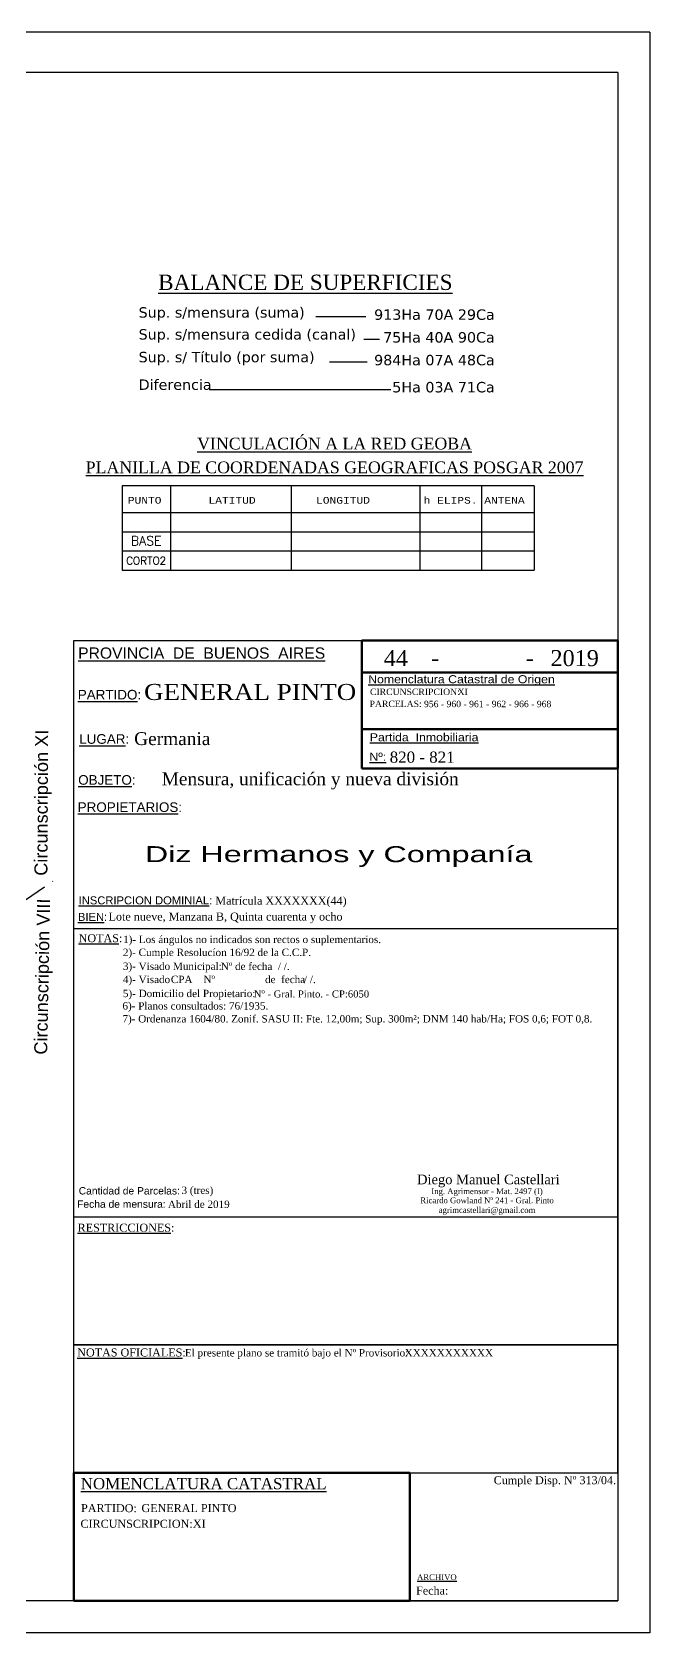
# Model space of a CAD drawing. Header units: feet. Extents: x 1554 to 7460, y 4629 to 11811.
# Drawn here: x 4386 to 4579, y 4629 to 5129 of the extents above; entities that cross this region are included whole.
import ezdxf
from ezdxf.enums import TextEntityAlignment as Align

# ---------------------------------------------------------------- set-up
doc = ezdxf.new("R2010")
doc.units = ezdxf.units.FT
doc.header["$MEASUREMENT"] = 0
doc.linetypes.add('ACAD_ISO12W100', pattern=[21, 12, -3, 0, -3, 0, -3])
doc.layers.get('0').update_dxf_attribs({"linetype": 'CONTINUOUS'})
for name, color, linetype in [('CARATULA', 7, 'CONTINUOUS'), ('CROQUIS', 2, 'CONTINUOUS'), ('Cuadricula', 210, 'CONTINUOUS'), ('manz2', 90, 'CONTINUOUS'), ('MEDICION', 2, 'CONTINUOUS'), ('Seccion', 6, 'ACAD_ISO12W100')]:
    doc.layers.add(name, color=color, linetype=linetype)
doc.styles.add('ARIAL', font='arial.ttf')
doc.styles.get("Standard").update_dxf_attribs({"font": 'txt.SHX', "bigfont": 'whgtxt.shx'})
doc.styles.add('style1', font='verdana.ttf')
doc.styles.add('Time New Roman', font='times.ttf')
doc.styles.add('Times New Roman', font='times.ttf')

# ---------------------------------------------------------------- blocks, each defined once
blk = doc.blocks.new('MENS-V1-MA')
at = {"layer": 'CARATULA', "color": 8}
for p, q in [((0, 90), (90, 90)), ((0, 90), (90, 90)), ((0, 0), (0, 90)), ((90, 50), (90, 90)), ((90, 90), (90, 50)), ((90, 50), (170, 50)), ((170, 0), (170, 50)), ((0, 0), (170, 0)), ((0, 0), (170, 0))]:
    blk.add_line(p, q, dxfattribs=at)
at = {"layer": 'CARATULA', "color": 2, "style": 'ARIAL'}
for s, height, p in [('%%uPROVINCIA  DE  BUENOS  AIRES', 3.5, (1.39, 84.29)), ('%%uPARTIDO%%U:', 3, (1.27, 71.54)), ('%%uLUGAR%%U:', 3, (1.72, 57.71)), ('%%uOBJETO%%U:', 3, (1.4, 44.92)), ('%%UPROPIETARIOS%%U:', 3, (1.24, 36.42)), ('%%uINSCRIPCION DOMINIAL%%U:', 2.5, (1.54, 7.56)), ('%%uBIEN%%U:', 2.5, (1.33, 2.39))]:
    blk.add_text(s, height=height, dxfattribs=at).set_placement(p)
at = {"layer": 'CARATULA', "color": 3, "style": 'Time New Roman', "width": 8.977718, "flags": 4}
blk.add_attdef('PARTIDO', text='', height=5, dxfattribs=at).set_placement((21.95, 71.39), (88.23, 71.39), align=Align.FIT)
at = {"layer": 'CARATULA', "color": 3, "style": 'Time New Roman', "flags": 4}
for tag, p, height in [('LUGAR', (18.87, 57.31), 4), ('OBJETO', (19.93, 44.75), 4), ('INSCRIPCIONDOMINIAL', (44.25, 7.46), 2.5), ('BIEN', (10.89, 2.5), 2.5)]:
    blk.add_attdef(tag, p, '', height=height, dxfattribs=at)
at = {"layer": 'CARATULA', "color": 6, "style": 'ARIAL', "flags": 4}
for tag, width, p, p2 in [('PROPIETARIORENGLÓN1', 19.62236, (5.41, 28.64), (157.87, 28.64)), ('PROPIETARIORENGLÓN2', 19.908582, (5.41, 20.74), (160.09, 20.74)), ('PROPIETARIORENGLÓN3', 19.940384, (5.41, 12.32), (160.34, 12.32))]:
    blk.add_attdef(tag, text='', height=5, dxfattribs=dict(at, width=width)).set_placement(p, p2, align=Align.FIT)
blk = doc.blocks.new('MENS-V4-MA')
at = {"layer": 'CARATULA', "color": 8}
for p, q in [((0, 40), (170, 40)), ((0, 40), (170, 40)), ((0, 0), (0, 40)), ((170, 0), (170, 40)), ((0, 0), (170, 0)), ((170, 0), (0, 0))]:
    blk.add_line(p, q, dxfattribs=at)
at = {"layer": 'CARATULA', "color": 2, "style": 'Time New Roman'}
blk.add_text('%%uRESTRICCIONES%%U:', height=2.5, dxfattribs=at).set_placement((1.22, 35.33))
at = {"layer": 'CARATULA', "color": 3, "style": 'Time New Roman', "flags": 4}
for tag, p in [('RESTRICCION01', (1.84, 30.77)), ('RESTRICCION02', (1.84, 27.01)), ('RESTRICCION03', (1.84, 23.14)), ('RESTRICCION04', (1.84, 19.26)), ('RESTRICCION05', (1.84, 15.34)), ('RESTRICCION06', (1.84, 11.47)), ('RESTRICCION07', (1.84, 7.56)), ('RESTRICCION08', (1.84, 3.65))]:
    blk.add_attdef(tag, p, '', height=2.3, dxfattribs=at)
blk = doc.blocks.new('MENS-V5-MA')
at = {"layer": 'CARATULA', "color": 8}
for p, q in [((0, 40), (170, 40)), ((0, 0), (0, 40)), ((170, 0), (170, 40)), ((0, 0), (170, 0))]:
    blk.add_line(p, q, dxfattribs=at)
at = {"layer": 'CARATULA', "color": 2, "style": 'Time New Roman'}
blk.add_text('%%UNOTAS OFICIALES%%U:', height=2.5, dxfattribs=at).set_placement((1.1, 36.36))
at = {"layer": 'CARATULA', "color": 3, "style": 'Time New Roman'}
blk.add_text('El presente plano se tramitó bajo el Nº Provisorio:', height=2.3, dxfattribs=at).set_placement((34.73, 36.36))
at = {"layer": 'CARATULA', "color": 3, "style": 'Time New Roman', "flags": 4}
for tag, p in [('NROPROVISORIO', (103.39, 36.38)), ('NOTAOFICIAL01', (1.43, 31.27)), ('NOTAOFICIAL02', (1.64, 27.52)), ('NOTAOFICIAL03', (1.64, 24.04)), ('NOTAOFICIAL04', (1.64, 20.53)), ('NOTAOFICIAL05', (1.63, 16.8)), ('NOTAOFICIAL06', (1.64, 12.93)), ('NOTAOFICIAL07', (1.64, 9.11)), ('NOTAOFICIAL08', (1.64, 5.28))]:
    blk.add_attdef(tag, p, '', height=2.3, dxfattribs=at)
blk = doc.blocks.new('MENS-V6-MA')
at = {"layer": 'CARATULA', "color": 8, "lineweight": 80}
for p, q in [((105, 40), (0, 40)), ((0, 40), (0, 0)), ((105, 0), (105, 40)), ((105, 0), (0, 0))]:
    blk.add_line(p, q, dxfattribs=at)
at = {"layer": 'CARATULA', "color": 3, "style": 'Time New Roman'}
blk.add_text('%%UNOMENCLATURA CATASTRAL', height=3.5, dxfattribs=at).set_placement((2.19, 34.89))
at = {"layer": 'CARATULA', "color": 2, "linetype": 'Continuous', "lineweight": 25, "style": 'Times New Roman'}
for s, p in [('PARTIDO:', (2.29, 27.74)), ('CIRCUNSCRIPCION:', (2.12, 22.86))]:
    blk.add_text(s, height=2.5, dxfattribs=at).set_placement(p)
at = {"layer": 'CARATULA', "color": 3, "linetype": 'Continuous', "lineweight": 25, "style": 'Times New Roman'}
for tag, p in [('EXALTACION_DE_LA_CRUZ_XXXXXXX', (21.16, 27.76)), ('XXXXX', (86.53, 27.9)), ('XXXX', (37.22, 22.92)), ('XXXXXX', (86.31, 22.76)), ('XXX', (19.53, 18.12)), ('XXXXXX', (86.28, 17.66)), ('XXXXX', (20.19, 13.15)), ('XXXXXX', (17.83, 8.07))]:
    blk.add_attdef(tag, p, '', height=2.5, dxfattribs=at)
at = {"layer": 'CARATULA', "color": 2, "linetype": 'Continuous', "lineweight": 25, "style": 'Times New Roman'}
for tag, p in [('FRACCIÓN:', (65.91, 27.9)), ('PARCELA:', (65.67, 17.66)), ('CHACRA:', (1.82, 13.15))]:
    blk.add_attdef(tag, p, '', height=2.5, dxfattribs=at)
for tag, p in [('MANZANA:', (85.78, 22.76)), ('SECCIÓN:', (18.87, 18.12)), ('QUINTA:', (17.37, 8.07))]:
    blk.add_attdef(tag, text='', height=2.5, dxfattribs=at).set_placement(p, align=Align.RIGHT)
at = {"layer": 'CARATULA', "color": 3, "style": 'Time New Roman', "flags": 4}
blk.add_attdef('LOCALIDADFECHA', (3.81, 2.82), '', height=2.2, dxfattribs=at)
blk = doc.blocks.new('MENS-V3-MA')
at = {"layer": 'CARATULA', "color": 8}
for p, q in [((0, 90), (170, 90)), ((0, 0), (0, 90)), ((170, 0), (170, 90)), ((0, 0), (170, 0))]:
    blk.add_line(p, q, dxfattribs=at)
at = {"layer": 'CARATULA', "color": 2}
for s, height, style, p in [('%%UNOTAS%%U:', 2.5, 'Time New Roman', (1.54, 85.74)), ('Fecha de mensura:', 2.3, 'ARIAL', (1.05, 2.79)), ('Cantidad de Parcelas:', 2.3, 'ARIAL', (1.56, 6.95))]:
    blk.add_text(s, height=height, dxfattribs=dict(at, style=style)).set_placement(p)
at = {"layer": 'CARATULA', "color": 3, "style": 'Time New Roman'}
for s, p in [('2)- Cumple Resolucíon 16/92 de la C.C.P.', (15.36, 81.42)), ('4)- Visado            Nº                  de  fecha', (15.36, 72.97)), ('3)- Visado Municipal:', (15.36, 77.09)), ('5)- Domicilio del Propietario:', (15.36, 68.59))]:
    blk.add_text(s, height=2.3, dxfattribs=at).set_placement(p)
at = {"layer": 'CARATULA', "color": 3, "style": 'Time New Roman', "flags": 4}
for tag, p in [('NOTA1', (15.43, 85.47)), ('CPA/CPI', (30.34, 72.97)), ('NºDEVISADO', (43.49, 72.97)), ('VISADOMUNICIPALNº', (45.93, 77.06)), ('FECHADEVISADO', (65.99, 72.97)), ('DOMICILIOPROPIETARIO', (56.25, 68.48)), ('NOTA06', (15.22, 64.71)), ('NOTA07', (15.22, 60.66)), ('NOTA08', (15.22, 56.89)), ('NOTA09', (15.22, 52.93)), ('NOTA10', (15.22, 49.16)), ('NOTA11', (15.22, 45.41)), ('NOTA12', (15.22, 41.6)), ('NOTA13', (15.22, 37.73)), ('NOTA14', (15.22, 34.37)), ('NOTA15', (15.22, 30.83)), ('NOTA16', (15.22, 27.59)), ('NOTA17', (15.22, 24.04)), ('NOTA18', (15.22, 20.6)), ('FECHAMENSURA', (29.43, 2.74)), ('CANTIDADPARCELAS', (33.66, 7.11))]:
    blk.add_attdef(tag, p, '', height=2.3, dxfattribs=at)
at = {"layer": 'CARATULA', "color": 4, "style": 'Time New Roman', "flags": 4}
blk.add_attdef('NOMBREPROFESIONAL', text='', height=3, dxfattribs=at).set_placement((129.51, 10.15), align=Align.CENTER)
at = {"layer": 'CARATULA', "color": 2, "style": 'Time New Roman', "flags": 4}
for tag, p in [('DOMICILIOPROFESIONAL', (129.09, 4.22)), ('TITULO-MATRICULANº', (129.09, 7.06)), ('E-MAIL', (129.09, 1.2))]:
    blk.add_attdef(tag, text='', height=2, dxfattribs=at).set_placement(p, align=Align.CENTER)
blk = doc.blocks.new('MENS-V7-MA')
at = {"layer": 'CARATULA', "color": 8}
for p, q in [((0, 40), (65, 40)), ((0, 40), (0, 0)), ((65, 40), (65, 0)), ((0, 0), (65, 0))]:
    blk.add_line(p, q, dxfattribs=at)
at = {"layer": 'CARATULA', "color": 3, "style": 'Time New Roman'}
blk.add_text('%%uARCHIVO', height=1.8, dxfattribs=at).set_placement((2.24, 6.53))
at = {"layer": 'CARATULA', "color": 2, "style": 'Time New Roman'}
blk.add_text('Fecha:', height=2.5, dxfattribs=at).set_placement((1.95, 2))
at = {"layer": 'CARATULA', "color": 3, "insert": (26.2, 38.97), "char_height": 2.5, "width": 38.7986, "attachment_point": 1}
blk.add_mtext('\\fRomantic|b0|i0|c2|p2;\\C2;Cumple Disp. Nº 313/04.', dxfattribs=at)
at = {"layer": 'CARATULA', "color": 3, "style": 'Time New Roman', "flags": 4}
blk.add_attdef('FILEFECHA', (11.72, 1.86), '', height=2.5, dxfattribs=at)
blk = doc.blocks.new('MENS-V2-MA')
at = {"layer": 'CARATULA', "color": 8, "lineweight": 80}
for p, q in [((0, 40), (80, 40)), ((0, 40), (0, 0)), ((80, 40), (80, 0)), ((80, 30), (0, 30)), ((0, 12.26), (80, 12.26)), ((0, 0), (80, 0))]:
    blk.add_line(p, q, dxfattribs=at)
at = {"layer": 'CARATULA', "color": 3, "style": 'Time New Roman'}
for p in [(21.63, 32.04), (51.25, 32.04)]:
    blk.add_text('-', height=5, dxfattribs=at).set_placement(p)
at = {"layer": 'CARATULA', "color": 2, "style": 'ARIAL', "width": 1.1}
for s, p in [('%%uNomenclatura Catastral de Origen', (1.97, 26.62)), ('%%uPartida  Inmobiliaria', (2.48, 8.5)), ('%%UNº:', (2.35, 2.41))]:
    blk.add_text(s, height=2.5, dxfattribs=at).set_placement(p)
at = {"layer": 'CARATULA', "color": 2, "lineweight": 25, "style": 'Times New Roman'}
blk.add_text('CIRCUNSCRIPCION:', height=2, dxfattribs=at).set_placement((2.55, 22.94))
at = {"layer": 'CARATULA', "color": 3, "style": 'Time New Roman'}
for tag, p in [('XXX', (10.62, 31.97)), ('XXXX', (37.84, 31.97)), ('XXXX', (66.48, 31.97))]:
    blk.add_attdef(tag, text='', height=5, dxfattribs=at).set_placement(p, align=Align.CENTER)
at = {"layer": 'CARATULA', "color": 2, "linetype": 'Continuous', "lineweight": 25, "style": 'Times New Roman'}
for tag, p in [('FRACCIÓN:', (50.63, 23.08)), ('SECCIÓN:', (2.41, 19.18)), ('MANZANA:', (50.45, 19.49)), ('CHACRA:', (2.41, 15.57)), ('PARCELA:', (50.63, 15.75))]:
    blk.add_attdef(tag, p, '', height=2, dxfattribs=at)
at = {"layer": 'CARATULA', "color": 3, "linetype": 'Continuous', "lineweight": 25, "style": 'Times New Roman'}
for tag, p, height in [('XXXXX', (66.74, 23.08), 2), ('XXXXX', (16.28, 19.18), 2), ('XXXX', (29.92, 22.95), 2), ('XXXXX', (66.65, 19.49), 2), ('XXXXX', (16.15, 15.57), 2), ('XXXXXX', (66.72, 15.75), 2), ('1234567890123456789012345', (8.71, 1.78), 3.5)]:
    blk.add_attdef(tag, p, '', height=height, dxfattribs=at)

msp = doc.modelspace()

# ---------------------------------------------------------------- linework, layer by layer
at = {"color": 2}
for p, q in [((4474.891, 5040.369), (4490.472, 5040.369)), ((4489.862, 5033.273), (4494.748, 5033.273)), ((4479.17, 5026.178), (4490.901, 5026.178)), ((4441.65, 5017.523), (4498.32, 5017.523))]:
    msp.add_line(p, q, dxfattribs=at)
at = {"color": 8}
msp.add_line((4399.23, 4639.172, -0.145), (4399.23, 4939.172, -0.145), dxfattribs=at)
at = {"layer": 'CARATULA', "color": 1, "linetype": 'Continuous'}
for p, q in [((4579.23, 5129.172, -0.145), (3579.23, 5129.172, -0.145)), ((4579.23, 5129.172, -0.145), (4579.23, 4629.172, -0.145)), ((4579.23, 4629.172, -0.145), (3579.23, 4629.172, -0.145))]:
    msp.add_line(p, q, dxfattribs=at)
at = {"layer": 'CARATULA', "color": 8, "linetype": 'Continuous'}
for p, q in [((4569.23, 5116.496, -0.145), (3619.23, 5116.496, -0.145)), ((4569.23, 5116.496, -0.145), (4569.23, 4639.172, -0.145)), ((4399.23, 4939.172, -0.145), (4569.23, 4939.172, -0.145)), ((4399.23, 4639.172, -0.145), (3619.23, 4639.172, -0.145)), ((4569.23, 4639.172, -0.145), (4399.23, 4639.172, -0.145))]:
    msp.add_line(p, q, dxfattribs=at)
at = {"layer": 'CARATULA', "color": 8}
for p, q in [((4399.23, 4939.172, -0.145), (4569.23, 4939.172, -0.145)), ((4399.23, 4849.172, -0.145), (4569.23, 4849.172, -0.145)), ((4399.23, 4849.172, -0.145), (4569.23, 4849.172, -0.145)), ((4569.23, 4759.172, -0.145), (4569.23, 4849.172, -0.145)), ((4399.23, 4759.172, -0.145), (4569.23, 4759.172, -0.145)), ((4399.23, 4759.172, -0.145), (4569.23, 4759.172, -0.145)), ((4569.23, 4639.172, -0.145), (4399.23, 4639.172, -0.145))]:
    msp.add_line(p, q, dxfattribs=at)
at = {"layer": 'Cuadricula', "color": 2}
for p, q in [((4543.009, 4987.392), (4414.323, 4987.392)), ((4414.323, 4987.392), (4414.323, 4961.103)), ((4429.478, 4987.392), (4429.478, 4961.103)), ((4467.141, 4987.392), (4467.141, 4961.103)), ((4507.38, 4987.392), (4507.38, 4961.103)), ((4526.717, 4961.103), (4526.717, 4987.392)), ((4543.009, 4987.392), (4543.009, 4961.103)), ((4414.323, 4979.103), (4543.009, 4979.103)), ((4414.323, 4973.103), (4543.009, 4973.103)), ((4414.323, 4967.103), (4543.009, 4967.103)), ((4414.323, 4961.103), (4543.009, 4961.103))]:
    msp.add_line(p, q, dxfattribs=at)
at = {"layer": 'Seccion'}
msp.add_line((4327.825, 4819.341, -0.128), (4394.409, 4865.146, 0.121), dxfattribs=at)

# ---------------------------------------------------------------- block references
ref = msp.add_blockref('MENS-V1-MA', (4399.23, 4849.172, -0.145))
ref.add_attrib('PARTIDO', 'GENERAL PINTO', dxfattribs={"layer": 'CARATULA', "color": 3, "height": 5, "style": 'Time New Roman', "width": 1.142152, "flags": 4}).set_placement((4421.184, 4920.563, -0.145), (4487.465, 4920.563, -0.145), align=Align.FIT)
ref.add_attrib('LUGAR', 'Germania', (4418.103, 4906.486, -0.145), dxfattribs={"layer": 'CARATULA', "color": 3, "height": 4, "style": 'Time New Roman', "flags": 4})
ref.add_attrib('OBJETO', '     Mensura, unificación y nueva división', (4419.161, 4893.926, -0.145), dxfattribs={"layer": 'CARATULA', "color": 3, "height": 4, "style": 'Time New Roman', "flags": 4})
ref.add_attrib('PROPIETARIORENGLÓN2', '      Diz Hermanos y Companía      ', dxfattribs={"layer": 'CARATULA', "color": 6, "height": 5, "style": 'ARIAL', "width": 1.443725, "flags": 4}).set_placement((4404.643, 4869.909, -0.145), (4559.322, 4869.909, -0.145), align=Align.FIT)
ref.add_attrib('INSCRIPCIONDOMINIAL', 'Matrícula XXXXXXX(44)', (4443.478, 4856.629, -0.145), dxfattribs={"layer": 'CARATULA', "color": 3, "height": 2.5, "style": 'Time New Roman', "flags": 4})
ref.add_attrib('BIEN', 'Lote nueve, Manzana B, Quinta cuarenta y ocho', (4410.118, 4851.67, -0.145), dxfattribs={"layer": 'CARATULA', "color": 3, "height": 2.5, "style": 'Time New Roman', "flags": 4})
ref = msp.add_blockref('MENS-V2-MA', (4489.23, 4899.172, -0.145))
ref.add_attrib('SECCIÓN:', 'PARCELAS:', (4491.639, 4918.352, -0.145), dxfattribs={"layer": 'CARATULA', "color": 2, "linetype": 'Continuous', "lineweight": 25, "height": 2, "style": 'Times New Roman'})
ref.add_attrib('XXX', '44', dxfattribs={"layer": 'CARATULA', "color": 3, "height": 5, "style": 'Time New Roman'}).set_placement((4499.852, 4931.141, -0.145), align=Align.CENTER)
ref.add_attrib('XXXX', '2019', dxfattribs={"layer": 'CARATULA', "color": 3, "height": 5, "style": 'Time New Roman'}).set_placement((4555.707, 4931.141, -0.145), align=Align.CENTER)
ref.add_attrib('XXXX', 'XI', (4519.152, 4922.118, -0.145), dxfattribs={"layer": 'CARATULA', "color": 3, "linetype": 'Continuous', "lineweight": 25, "height": 2, "style": 'Times New Roman'})
ref.add_attrib('XXXXX', '956 - 960 - 961 - 962 - 966 - 968', (4508.639, 4918.313, -0.145), dxfattribs={"layer": 'CARATULA', "color": 3, "linetype": 'Continuous', "lineweight": 25, "height": 2, "style": 'Times New Roman'})
ref.add_attrib('1234567890123456789012345', '820 - 821', (4497.935, 4900.949, -0.145), dxfattribs={"layer": 'CARATULA', "color": 3, "linetype": 'Continuous', "lineweight": 25, "height": 3.5, "style": 'Times New Roman'})
ref = msp.add_blockref('MENS-V3-MA', (4399.23, 4759.172, -0.145))
ref.add_attrib('NOTA1', '1)- Los ángulos no indicados son rectos o suplementarios.', (4414.659, 4844.638, -0.145), dxfattribs={"layer": 'CARATULA', "color": 3, "height": 2.3, "style": 'Time New Roman', "flags": 4})
ref.add_attrib('VISADOMUNICIPALNº', 'Nº de fecha  / /.', (4445.162, 4836.235, -0.145), dxfattribs={"layer": 'CARATULA', "color": 3, "height": 2.3, "style": 'Time New Roman', "flags": 4})
ref.add_attrib('CPA/CPI', 'CPA', (4429.573, 4832.144, -0.145), dxfattribs={"layer": 'CARATULA', "color": 3, "height": 2.3, "style": 'Time New Roman', "flags": 4})
ref.add_attrib('FECHADEVISADO', '/ /.', (4471.163, 4832.144, -0.145), dxfattribs={"layer": 'CARATULA', "color": 3, "height": 2.3, "style": 'Time New Roman', "flags": 4})
ref.add_attrib('DOMICILIOPROPIETARIO', 'Nº - Gral. Pinto. - CP:6050', (4455.485, 4827.648, -0.145), dxfattribs={"layer": 'CARATULA', "color": 3, "height": 2.2, "style": 'Time New Roman', "flags": 4})
ref.add_attrib('NOTA06', '6)- Planos consultados: 76/1935.', (4414.453, 4823.88, -0.145), dxfattribs={"layer": 'CARATULA', "color": 3, "height": 2.3, "style": 'Time New Roman', "flags": 4})
ref.add_attrib('NOTA07', '7)- Ordenanza 1604/80. Zonif. SASU II: Fte. 12,00m; Sup. 300m²; DNM 140 hab/Ha; FOS 0,6; FOT 0,8.', (4414.453, 4819.837, -0.145), dxfattribs={"layer": 'CARATULA', "color": 3, "height": 2.3, "style": 'Time New Roman', "flags": 4})
ref.add_attrib('CANTIDADPARCELAS', '3 (tres)', (4432.89, 4766.286, -0.145), dxfattribs={"layer": 'CARATULA', "color": 3, "height": 2.3, "style": 'Time New Roman', "flags": 4})
ref.add_attrib('FECHAMENSURA', 'Abril de 2019', (4428.657, 4761.913, -0.145), dxfattribs={"layer": 'CARATULA', "color": 3, "height": 2.3, "style": 'Time New Roman', "flags": 4})
ref.add_attrib('NOMBREPROFESIONAL', 'Diego Manuel Castellari', dxfattribs={"layer": 'CARATULA', "color": 4, "height": 3, "style": 'Time New Roman', "flags": 4}).set_placement((4528.736, 4769.323, -0.145), align=Align.CENTER)
ref.add_attrib('TITULO-MATRICULANº', 'Ing. Agrimensor - Mat. 2497 (I)', dxfattribs={"layer": 'CARATULA', "color": 2, "height": 1.8, "style": 'Time New Roman', "flags": 4}).set_placement((4528.324, 4766.235, -0.145), align=Align.CENTER)
ref.add_attrib('DOMICILIOPROFESIONAL', 'Ricardo Gowland Nº 241 - Gral. Pinto', dxfattribs={"layer": 'CARATULA', "color": 2, "height": 1.8, "style": 'Time New Roman', "flags": 4}).set_placement((4528.324, 4763.393, -0.145), align=Align.CENTER)
ref.add_attrib('E-MAIL', 'agrimcastellari@gmail.com', dxfattribs={"layer": 'CARATULA', "color": 2, "height": 1.8, "style": 'Time New Roman', "flags": 4}).set_placement((4528.324, 4760.371, -0.145), align=Align.CENTER)
for name, p in [('MENS-V4-MA', (4399.23, 4719.172, -0.145)), ('MENS-V7-MA', (4504.23, 4639.172, -0.145))]:
    msp.add_blockref(name, p)
ref = msp.add_blockref('MENS-V5-MA', (4399.23, 4679.172, -0.145))
ref.add_attrib('NROPROVISORIO', 'XXXXXXXXXXX', (4502.619, 4715.553, -0.145), dxfattribs={"layer": 'CARATULA', "color": 3, "height": 2.3, "style": 'Time New Roman', "flags": 4})
ref = msp.add_blockref('MENS-V6-MA', (4399.23, 4639.172, -0.145))
ref.add_attrib('EXALTACION_DE_LA_CRUZ_XXXXXXX', 'GENERAL PINTO', (4420.391, 4666.931, -0.145), dxfattribs={"layer": 'CARATULA', "color": 3, "linetype": 'Continuous', "lineweight": 25, "height": 2.5, "style": 'Times New Roman'})
ref.add_attrib('XXXX', 'XI', (4436.451, 4662.088, -0.145), dxfattribs={"layer": 'CARATULA', "color": 3, "linetype": 'Continuous', "lineweight": 25, "height": 2.5, "style": 'Times New Roman'})

# ---------------------------------------------------------------- texts
at = {"color": 3, "insert": (4416.127, 4983.968), "char_height": 2.1, "width": 155.65095, "attachment_point": 1}
msp.add_mtext('{\\fCourier New|b0|i0|c0|p49;PUNTO^I^ILATITUD^I^I^ILONGITUD^I^Ih ELIPS. ANTENA}', dxfattribs=at)
at = {"layer": 'CROQUIS', "style": 'Times New Roman'}
for s, height, p in [('%%UBALANCE DE SUPERFICIES', 4.784, (4471.581, 5048.616)), ('%%UVINCULACIÓN A LA RED GEOBA', 3.68, (4480.71, 4998.798)), ('%%UPLANILLA DE COORDENADAS GEOGRAFICAS POSGAR 2007', 3.68, (4480.71, 4991.365))]:
    msp.add_text(s, height=height, dxfattribs=at).set_placement(p, align=Align.CENTER)
at = {"layer": 'manz2', "color": 3}
for s, height, p in [('BASE', 2.88, (4421.861, 4968.852)), ('CORTO2', 2.4, (4421.861, 4962.852))]:
    msp.add_text(s, height=height, dxfattribs=at).set_placement(p, align=Align.CENTER)
at = {"layer": 'MEDICION', "color": 2, "style": 'style1'}
for s, p in [('913Ha 70A 29Ca', (4530.731, 5039.291)), ('75Ha 40A 90Ca', (4530.731, 5032.195)), ('984Ha 07A 48Ca', (4530.731, 5025.099)), ('5Ha 03A 71Ca', (4530.731, 5016.633))]:
    msp.add_text(s, height=3.25, dxfattribs=at).set_placement(p, align=Align.RIGHT)
at = {"layer": 'MEDICION', "color": 2, "char_height": 3.25, "attachment_point": 1, "style": 'style1'}
for s, insert, width in [('Sup. s/mensura (suma)', (4419.498, 5043.224), 78.97514), ('Sup. s/mensura cedida (canal)', (4419.498, 5036.379), 78.97514), ('Sup. s/ Título (por suma)', (4419.498, 5029.283), 66.29099), ('Diferencia', (4419.498, 5020.664), 36.38605)]:
    msp.add_mtext(s, dxfattribs=dict(at, insert=insert, width=width))
at = {"layer": 'MEDICION', "color": 3, "char_height": 4.05143, "width": 63.61612, "attachment_point": 1, "style": 'ARIAL'}
for s, insert, rotation in [('Circunscripción XI', (4386.956, 4865.674, -0.128), 89.6857), ('Circunscripción VIII', (4386.88, 4809.848, -0.128), 88.92089)]:
    msp.add_mtext(s, dxfattribs=dict(at, insert=insert, rotation=rotation))

doc.saveas('drawing.dxf')
